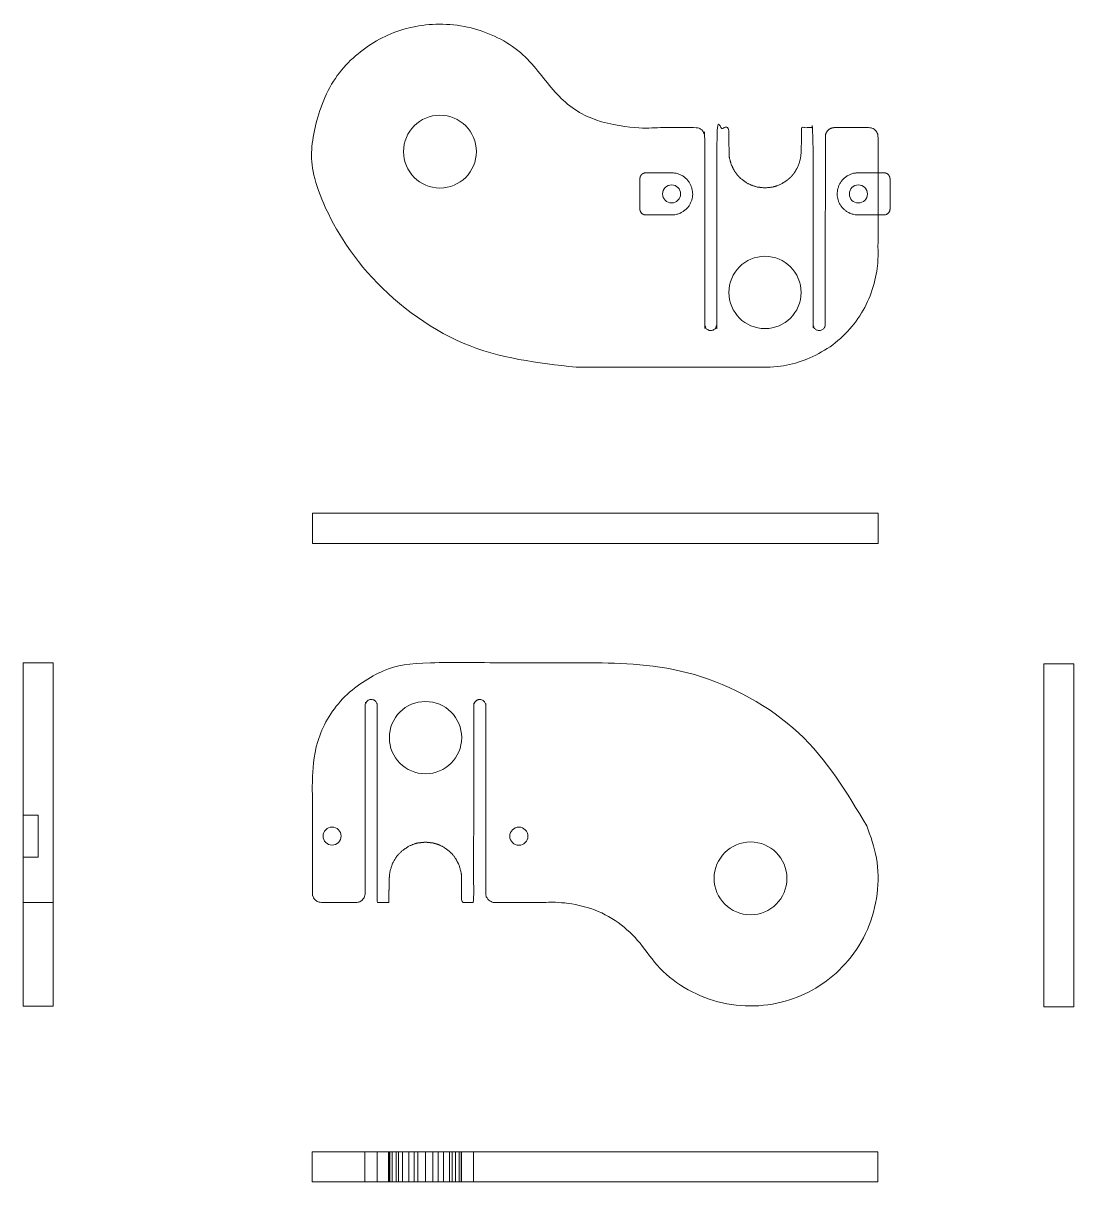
# Model space of a CAD drawing. Header units: millimetres. Extents: x 1461 to 1636, y 380 to 573.
import ezdxf

# ---------------------------------------------------------------- set-up
doc = ezdxf.new("R2010")
doc.units = ezdxf.units.MM
doc.layers.get('0').update_dxf_attribs({"true_color": 0xc2ced6})

# ---------------------------------------------------------------- blocks, each defined once
blk = doc.blocks.new('A$C0EFD49E1')
at = {"color": 0, "linetype": 'Continuous', "lineweight": 0}
for centre in [(1408.64, 555.81), (1408.63, 524.81)]:
    blk.add_circle(centre, 1.5, dxfattribs=at)
at = {"color": 0, "linetype": 'Continuous', "lineweight": 0, "extrusion": (0, 0, -1)}
for centre, radius in [((-1424.98, 540.3), 6), ((-1401.63, 486.36), 6.04)]:
    blk.add_circle(centre, radius, dxfattribs=at)
at = {"color": 0, "linetype": 'Continuous', "lineweight": 0}
blk.add_rational_spline([(1410.33, 467.06), (1437.39, 479.27), (1437.39, 508.95), (1437.4, 524.62), (1437.4, 540.3), (1437.4, 559.06), (1418.64, 559.07), (1415.39, 559.07), (1412.14, 559.07), (1408.64, 559.07), (1405.14, 559.07), (1402.14, 559.07), (1399.14, 559.07), (1397.64, 559.07), (1397.64, 557.57), (1397.64, 554.69), (1397.64, 551.81), (1397.64, 551.19), (1398.08, 550.76), (1398.52, 550.33), (1399.14, 550.33), (1414.73, 550.32), (1430.31, 550.3), (1430.89, 550.3), (1431.18, 549.8), (1431.47, 549.3), (1431.18, 548.8), (1430.89, 548.3), (1430.31, 548.3), (1413.98, 548.31), (1397.64, 548.31), (1397.64, 547.36), (1397.64, 546.41), (1399.8, 546.36), (1401.95, 546.3), (1402.42, 546.24), (1402.89, 546.18), (1403.48, 545.98), (1404.08, 545.79), (1404.62, 545.48), (1405.17, 545.16), (1405.41, 544.96), (1405.65, 544.77), (1405.98, 544.43), (1406.3, 544.08), (1406.64, 543.56), (1406.98, 543.03), (1407.16, 542.6), (1407.34, 542.16), (1407.43, 541.86), (1407.51, 541.55), (1407.57, 540.93), (1407.64, 540.31), (1407.57, 539.68), (1407.51, 539.06), (1407.37, 538.61), (1407.24, 538.16), (1407.04, 537.73), (1406.83, 537.31), (1406.46, 536.8), (1406.1, 536.29), (1405.87, 536.07), (1405.65, 535.85), (1405.28, 535.56), (1404.9, 535.28), (1404.35, 534.99), (1403.79, 534.71), (1403.18, 534.54), (1402.58, 534.38), (1402.42, 534.36), (1402.26, 534.34), (1399.95, 534.33), (1397.64, 534.31), (1397.64, 533.31), (1397.64, 532.31), (1413.97, 532.31), (1430.31, 532.3), (1431.31, 532.3), (1431.31, 531.3), (1431.31, 530.3), (1430.31, 530.3), (1414.71, 530.3), (1399.12, 530.29), (1397.62, 530.28), (1397.64, 528.78), (1397.63, 523.8), (1397.63, 518.82), (1397.63, 509.25), (1389.72, 503.86), (1373.67, 492.95), (1383.16, 476.02), (1392.64, 459.09), (1410.33, 467.06)], [1, 0.840014807386, 1, 1, 1, 0.707106781187, 1, 1, 1, 1, 1, 1, 1, 0.70746486144, 1, 1, 1, 0.923879532511, 1, 0.923879532511, 1, 1, 1, 0.866025403784, 1, 0.866025403784, 1, 0.866025403784, 1, 1, 1, 1, 1, 1, 1, 1, 1, 1, 1, 1, 1, 1, 1, 1, 1, 1, 1, 1, 1, 1, 1, 1, 1, 1, 1, 1, 1, 1, 1, 1, 1, 1, 1, 1, 1, 1, 1, 1, 1, 1, 1, 1, 1, 1, 1, 1, 1, 0.707306928096, 1, 0.707306928096, 1, 1, 1, 0.707507018322, 1, 1, 1, 0.883946473196, 1, 0.737162173636, 1, 0.737162173636, 1], degree=2, knots=[0, 0, 0, 1.146972, 1.146972, 2.146972, 2.146972, 3.717768, 3.717768, 4.717768, 4.717768, 5.717768, 5.717768, 6.717768, 6.717768, 8.287551, 8.287551, 9.287551, 9.287551, 10.072949, 10.072949, 10.858348, 10.858348, 11.858348, 11.858348, 12.905545, 12.905545, 13.952743, 13.952743, 14.99994, 14.99994, 15.99994, 15.99994, 16.99994, 16.99994, 17.99994, 17.99994, 18.99994, 18.99994, 19.99994, 19.99994, 20.99994, 20.99994, 21.99994, 21.99994, 22.99994, 22.99994, 23.99994, 23.99994, 24.99994, 24.99994, 25.99994, 25.99994, 26.99994, 26.99994, 27.99994, 27.99994, 28.99994, 28.99994, 29.99994, 29.99994, 30.99994, 30.99994, 31.99994, 31.99994, 32.99994, 32.99994, 33.99994, 33.99994, 34.99994, 34.99994, 35.99994, 35.99994, 36.99994, 36.99994, 37.99994, 37.99994, 38.99994, 38.99994, 40.57017, 40.57017, 42.1404, 42.1404, 43.1404, 43.1404, 44.710064, 44.710064, 45.710064, 45.710064, 46.683185, 46.683185, 48.167056, 48.167056, 49.650926, 49.650926, 49.650926], dxfattribs=at)
blk = doc.blocks.new('A$C593E0931')
at = {"color": 0, "linetype": 'Continuous', "lineweight": 0, "extrusion": (2.22045e-16, 1, 2.22045e-16)}
for p, q in [((-559.07, 287.13), (-559.07, 287.13)), ((-559.07, 284.63), (-559.07, 287.13)), ((-557.57, 287.13), (-559.07, 287.13)), ((-557.57, 287.13), (-551.81, 287.13)), ((-550.33, 287.13), (-551.81, 287.13)), ((-550.33, 287.13), (-550.3, 287.13)), ((-550.33, 282.13), (-550.33, 287.13)), ((-550.3, 287.13), (-548.31, 287.13)), ((-548.31, 282.13), (-548.31, 287.13)), ((-548.31, 287.13), (-546.41, 287.13)), ((-546.41, 282.13), (-546.41, 287.13)), ((-546.41, 287.13), (-546.3, 287.13)), ((-546.3, 282.13), (-546.3, 287.13)), ((-546.3, 287.13), (-546.18, 287.13)), ((-546.18, 282.13), (-546.18, 287.13)), ((-546.18, 287.13), (-545.79, 287.13)), ((-545.79, 282.13), (-545.79, 287.13)), ((-545.79, 287.13), (-545.16, 287.13)), ((-545.16, 282.13), (-545.16, 287.13)), ((-545.16, 287.13), (-544.77, 287.13)), ((-544.77, 282.13), (-544.77, 287.13)), ((-544.77, 287.13), (-544.08, 287.13)), ((-544.08, 282.13), (-544.08, 287.13)), ((-544.08, 287.13), (-543.03, 287.13)), ((-543.03, 282.13), (-543.03, 287.13)), ((-543.03, 287.13), (-542.16, 287.13)), ((-542.16, 282.13), (-542.16, 287.13)), ((-542.16, 287.13), (-541.55, 287.13)), ((-541.55, 282.13), (-541.55, 287.13)), ((-541.55, 287.13), (-540.31, 287.13)), ((-540.31, 282.13), (-540.31, 287.13)), ((-540.31, 287.13), (-539.06, 287.13)), ((-539.06, 282.13), (-539.06, 287.13)), ((-539.06, 287.13), (-538.16, 287.13)), ((-538.16, 282.13), (-538.16, 287.13)), ((-538.16, 287.13), (-537.31, 287.13)), ((-537.31, 282.13), (-537.31, 287.13)), ((-537.31, 287.13), (-536.29, 287.13)), ((-536.29, 282.13), (-536.29, 287.13)), ((-536.29, 287.13), (-535.85, 287.13)), ((-535.85, 282.13), (-535.85, 287.13)), ((-535.85, 287.13), (-535.28, 287.13)), ((-535.28, 282.13), (-535.28, 287.13)), ((-535.28, 287.13), (-534.71, 287.13)), ((-534.71, 282.13), (-534.71, 287.13)), ((-534.71, 287.13), (-534.38, 287.13)), ((-534.38, 282.13), (-534.38, 287.13)), ((-534.38, 287.13), (-534.34, 287.13)), ((-534.34, 282.13), (-534.34, 287.13)), ((-534.34, 287.13), (-534.31, 287.13)), ((-534.31, 282.13), (-534.31, 287.13)), ((-534.31, 287.13), (-532.31, 287.13)), ((-532.31, 282.13), (-532.31, 287.13)), ((-532.31, 287.13), (-532.3, 287.13)), ((-532.3, 287.13), (-530.3, 287.13)), ((-530.3, 287.13), (-530.29, 287.13)), ((-528.78, 287.13), (-530.29, 287.13)), ((-528.78, 287.13), (-518.82, 287.13)), ((-518.82, 287.13), (-503.86, 287.13)), ((-465.19, 287.13), (-503.86, 287.13)), ((-465.19, 282.13), (-465.19, 287.13)), ((-559.07, 282.13), (-559.07, 284.63)), ((-557.57, 282.13), (-559.07, 282.13)), ((-559.07, 282.13), (-559.07, 282.13)), ((-557.57, 282.13), (-551.81, 282.13)), ((-550.33, 282.13), (-551.81, 282.13)), ((-550.33, 282.13), (-550.3, 282.13)), ((-550.3, 282.13), (-548.31, 282.13)), ((-548.31, 282.13), (-546.41, 282.13)), ((-546.41, 282.13), (-546.3, 282.13)), ((-546.3, 282.13), (-546.18, 282.13)), ((-546.18, 282.13), (-545.79, 282.13)), ((-545.79, 282.13), (-545.16, 282.13)), ((-545.16, 282.13), (-544.77, 282.13)), ((-544.77, 282.13), (-544.08, 282.13)), ((-544.08, 282.13), (-543.03, 282.13)), ((-543.03, 282.13), (-542.16, 282.13)), ((-542.16, 282.13), (-541.55, 282.13)), ((-541.55, 282.13), (-540.31, 282.13)), ((-540.31, 282.13), (-539.06, 282.13)), ((-539.06, 282.13), (-538.16, 282.13)), ((-538.16, 282.13), (-537.31, 282.13)), ((-537.31, 282.13), (-536.29, 282.13)), ((-536.29, 282.13), (-535.85, 282.13)), ((-535.85, 282.13), (-535.28, 282.13)), ((-535.28, 282.13), (-534.71, 282.13)), ((-534.71, 282.13), (-534.38, 282.13)), ((-534.38, 282.13), (-534.34, 282.13)), ((-534.34, 282.13), (-534.31, 282.13)), ((-534.31, 282.13), (-532.31, 282.13)), ((-532.31, 282.13), (-532.3, 282.13)), ((-532.3, 282.13), (-530.3, 282.13)), ((-530.3, 282.13), (-530.29, 282.13)), ((-528.78, 282.13), (-530.29, 282.13)), ((-528.78, 282.13), (-518.82, 282.13)), ((-518.82, 282.13), (-503.86, 282.13)), ((-465.19, 282.13), (-503.86, 282.13))]:
    blk.add_line(p, q, dxfattribs=at)
blk = doc.blocks.new('A$C33FE7A9E')
at = {"color": 0, "linetype": 'Continuous', "lineweight": 0, "extrusion": (5.66554e-16, -1, 2.22045e-16)}
for p, q in [((-1412.14, 284.63), (-1412.14, 282.13)), ((-1405.14, 284.63), (-1412.14, 284.63)), ((-1405.14, 284.63), (-1405.14, 282.13))]:
    blk.add_line(p, q, dxfattribs=at)
at = {"color": 0, "linetype": 'Continuous', "lineweight": 0}
for points in [[(-1397.64, 287.13, 0), (-1397.63, 287.13, 0), (-1389.72, 287.13, 0), (-1380.46, 287.13, 0), (-1380.46, 282.13, 0), (-1389.72, 282.13, 0), (-1397.63, 282.13, 0), (-1397.64, 282.13, 0), (-1397.64, 282.13, 0), (-1397.64, 282.13, 0), (-1397.64, 282.13, 0), (-1397.64, 282.13, 0), (-1397.64, 282.13, 0), (-1397.64, 282.13, 0), (-1399.14, 282.13, 0), (-1405.14, 282.13, 0), (-1418.64, 282.13, 0), (-1437.4, 282.13, 0), (-1437.4, 287.13, 0), (-1418.64, 287.13, 0), (-1412.14, 287.13, 0), (-1412.14, 287.13, 0), (-1405.14, 287.13, 0), (-1399.14, 287.13, 0), (-1397.64, 287.13, 0)], [(-1397.64, 282.13, 0), (-1397.64, 287.13, 0), (-1397.64, 287.13, 0)], [(-1397.64, 282.13, 0), (-1397.64, 287.13, 0), (-1397.64, 287.13, 0)], [(-1397.64, 282.13, 0), (-1397.64, 287.13, 0), (-1397.64, 287.13, 0)], [(-1397.64, 282.13, 0), (-1397.64, 287.13, 0), (-1397.64, 287.13, 0)], [(-1397.64, 282.13, 0), (-1397.64, 287.13, 0), (-1397.64, 287.13, 0)], [(-1397.64, 282.13, 0), (-1397.64, 287.13, 0), (-1397.64, 287.13, 0)]]:
    blk.add_polyline3d(points, dxfattribs=at)
blk = doc.blocks.new('A$C256E61BE')
at = {"color": 0, "linetype": 'Continuous', "lineweight": 0, "extrusion": (2.22045e-16, 1, 2.22045e-16)}
for p, q in [((467.06, 287.13), (465.19, 287.13)), ((465.19, 282.13), (465.19, 287.13)), ((508.95, 287.13), (467.06, 287.13)), ((508.95, 287.13), (540.3, 287.13)), ((559.07, 287.13), (540.3, 287.13)), ((559.07, 284.63), (559.07, 287.13)), ((559.07, 287.13), (559.07, 287.13)), ((559.07, 284.63), (559.07, 287.13)), ((559.07, 287.13), (559.07, 287.13)), ((559.07, 282.13), (559.07, 284.63)), ((559.07, 284.63), (559.07, 284.63)), ((467.06, 282.13), (465.19, 282.13)), ((508.95, 282.13), (467.06, 282.13)), ((508.95, 282.13), (540.3, 282.13)), ((559.07, 282.13), (540.3, 282.13)), ((559.07, 282.13), (559.07, 282.13))]:
    blk.add_line(p, q, dxfattribs=at)
blk = doc.blocks.new('A$C1A4C7AD1')
at = {"color": 0, "linetype": 'Continuous', "lineweight": 0, "extrusion": (0, 1, 2.22045e-16)}
for p, q in [((1410.33, 287.13), (1380.46, 287.13)), ((1380.46, 282.13), (1380.46, 287.13)), ((1437.39, 287.13), (1410.33, 287.13)), ((1437.39, 287.13), (1437.4, 287.13)), ((1437.4, 282.13), (1437.4, 287.13)), ((1410.33, 282.13), (1380.46, 282.13)), ((1437.39, 282.13), (1410.33, 282.13)), ((1437.39, 282.13), (1437.4, 282.13))]:
    blk.add_line(p, q, dxfattribs=at)
blk = doc.blocks.new('engranaje planta inferior')
at = {"color": 0, "linetype": 'Continuous', "lineweight": 0, "extrusion": (0, 0, -1)}
for centre, radius in [((-1530.37, 611.71), 6.04), ((-1584.31, 588.35), 6)]:
    blk.add_circle(centre, radius, dxfattribs=at)
at = {"color": 0, "linetype": 'Continuous', "lineweight": 0}
for centre in [(1568.81, 604.7), (1599.81, 604.69)]:
    blk.add_circle(centre, 1.5, dxfattribs=at)
for points, weights, knots in [([(1552.95, 575.94), (1568.63, 575.94), (1584.3, 575.94), (1603.07, 575.93), (1603.07, 594.69), (1603.07, 597.94), (1603.07, 601.19), (1603.07, 604.69), (1603.08, 608.19), (1603.08, 611.19), (1603.07, 614.19), (1603.07, 615.69), (1601.58, 615.69), (1598.69, 615.69), (1595.81, 615.69), (1595.2, 615.69), (1594.77, 615.25), (1594.33, 614.81), (1594.34, 614.2), (1594.32, 598.61), (1594.31, 583.02), (1594.31, 582.02), (1593.31, 582.02), (1592.31, 582.02), (1592.31, 583.02), (1592.31, 599.36), (1592.31, 615.7), (1591.37, 615.7), (1590.42, 615.7), (1590.36, 613.54), (1590.3, 611.38), (1590.24, 610.92), (1590.18, 610.45), (1589.99, 609.85), (1589.79, 609.26), (1589.48, 608.71), (1589.17, 608.17), (1588.97, 607.93), (1588.77, 607.68), (1588.43, 607.36), (1588.09, 607.03), (1587.56, 606.69), (1587.04, 606.35), (1586.6, 606.17), (1586.17, 605.99), (1585.86, 605.91), (1585.56, 605.83), (1584.93, 605.76), (1584.31, 605.7), (1583.69, 605.76), (1583.06, 605.83), (1582.61, 605.96), (1582.16, 606.1), (1581.74, 606.3), (1581.31, 606.5), (1580.8, 606.87), (1580.3, 607.24), (1580.07, 607.46), (1579.85, 607.68), (1579.57, 608.06), (1579.28, 608.43), (1578.99, 608.99), (1578.71, 609.55), (1578.55, 610.15), (1578.39, 610.76), (1578.37, 610.92), (1578.35, 611.07), (1578.33, 613.39), (1578.32, 615.7), (1577.32, 615.7), (1576.31, 615.7), (1576.31, 599.36), (1576.31, 583.03), (1576.31, 582.03), (1575.31, 582.03), (1574.31, 582.03), (1574.31, 583.02), (1574.3, 598.62), (1574.3, 614.22), (1574.28, 615.71), (1572.78, 615.7), (1567.8, 615.7), (1562.82, 615.7), (1553.25, 615.7), (1547.87, 623.62), (1536.95, 639.66), (1520.02, 630.18), (1503.09, 620.7), (1511.07, 603.01), (1523.27, 575.95), (1552.95, 575.94)], [1, 1, 1, 0.707106781187, 1, 1, 1, 1, 1, 1, 1, 0.70746486144, 1, 1, 1, 0.923879532511, 1, 0.923879532511, 1, 1, 1, 0.707106781187, 1, 0.707106781187, 1, 1, 1, 1, 1, 1, 1, 1, 1, 1, 1, 1, 1, 1, 1, 1, 1, 1, 1, 1, 1, 1, 1, 1, 1, 1, 1, 1, 1, 1, 1, 1, 1, 1, 1, 1, 1, 1, 1, 1, 1, 1, 1, 1, 1, 1, 1, 1, 1, 0.707306928096, 1, 0.707306928096, 1, 1, 1, 0.707507018322, 1, 1, 1, 0.883946473196, 1, 0.737162173636, 1, 0.737162173636, 1, 0.840014807386, 1], [0, 0, 0, 1, 1, 2.570796, 2.570796, 3.570796, 3.570796, 4.570796, 4.570796, 5.570796, 5.570796, 7.14058, 7.14058, 8.14058, 8.14058, 8.925978, 8.925978, 9.711376, 9.711376, 10.711376, 10.711376, 12.282172, 12.282172, 13.852969, 13.852969, 14.852969, 14.852969, 15.852969, 15.852969, 16.852969, 16.852969, 17.852969, 17.852969, 18.852969, 18.852969, 19.852969, 19.852969, 20.852969, 20.852969, 21.852969, 21.852969, 22.852969, 22.852969, 23.852969, 23.852969, 24.852969, 24.852969, 25.852969, 25.852969, 26.852969, 26.852969, 27.852969, 27.852969, 28.852969, 28.852969, 29.852969, 29.852969, 30.852969, 30.852969, 31.852969, 31.852969, 32.852969, 32.852969, 33.852969, 33.852969, 34.852969, 34.852969, 35.852969, 35.852969, 36.852969, 36.852969, 37.852969, 37.852969, 39.423199, 39.423199, 40.993429, 40.993429, 41.993429, 41.993429, 43.563093, 43.563093, 44.563093, 44.563093, 45.536213, 45.536213, 47.020084, 47.020084, 48.503955, 48.503955, 49.650926, 49.650926, 49.650926]), ([(1564.57, 608.2), (1566.67, 608.2), (1568.81, 608.2), (1572.31, 608.2), (1572.31, 604.7), (1572.31, 601.2), (1568.81, 601.2), (1566.67, 601.2), (1564.57, 601.2), (1564.15, 601.19), (1563.85, 601.49), (1563.55, 601.78), (1563.55, 602.2), (1563.55, 603.45), (1563.55, 604.7), (1563.55, 605.95), (1563.55, 607.2), (1563.55, 607.62), (1563.85, 607.92), (1564.15, 608.21), (1564.57, 608.2)], [1, 1, 1, 0.707186370264, 1, 0.707186370264, 1, 1, 1, 0.92181452653, 1, 0.92181452653, 1, 1, 1, 1, 1, 0.92181452653, 1, 0.92181452653, 1], [0, 0, 0, 1, 1, 2.570571, 2.570571, 4.141142, 4.141142, 5.141142, 5.141142, 5.937263, 5.937263, 6.733385, 6.733385, 7.733385, 7.733385, 8.733385, 8.733385, 9.529506, 9.529506, 10.325627, 10.325627, 10.325627]), ([(1604.04, 608.2), (1601.94, 608.2), (1599.8, 608.2), (1596.3, 608.2), (1596.3, 604.7), (1596.3, 601.2), (1599.8, 601.2), (1601.94, 601.2), (1604.04, 601.2), (1604.46, 601.19), (1604.76, 601.49), (1605.06, 601.78), (1605.06, 602.2), (1605.06, 603.45), (1605.06, 604.7), (1605.06, 605.95), (1605.06, 607.2), (1605.06, 607.62), (1604.76, 607.92), (1604.46, 608.21), (1604.04, 608.2)], [1, 1, 1, 0.707186370264, 1, 0.707186370264, 1, 1, 1, 0.92181452653, 1, 0.92181452653, 1, 1, 1, 1, 1, 0.92181452653, 1, 0.92181452653, 1], [0, 0, 0, 1, 1, 2.570571, 2.570571, 4.141142, 4.141142, 5.141142, 5.141142, 5.937263, 5.937263, 6.733385, 6.733385, 7.733385, 7.733385, 8.733385, 8.733385, 9.529506, 9.529506, 10.325627, 10.325627, 10.325627])]:
    blk.add_rational_spline(points, weights, degree=2, knots=knots, dxfattribs=at)

msp = doc.modelspace()

# ---------------------------------------------------------------- block references
for name, p in [('engranaje planta inferior', (0, -60.49)), ('A$C593E0931', (2068.25, 98.16))]:
    msp.add_blockref(name, p)
for name, p, rotation in [('A$C256E61BE', (2068.26, 773.34), 180), ('A$C33FE7A9E', (1179.07, -971), 270), ('A$C0EFD49E1', (2068.27, -970.99), 90), ('A$C1A4C7AD1', (1917.7, -971.16), 90)]:
    msp.add_blockref(name, p, dxfattribs=dict(rotation=rotation))

doc.saveas('drawing.dxf')
